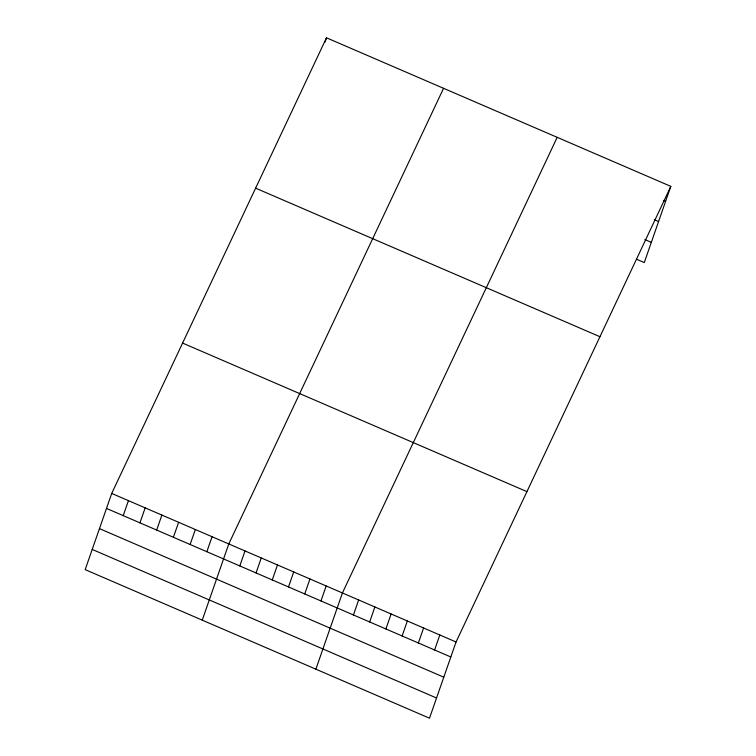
<?xml version="1.0" encoding="UTF-8"?>
<svg xmlns="http://www.w3.org/2000/svg" width="756" height="756" viewBox="0 0 756 756"><rect width="100%" height="100%" fill="white"/><g stroke="black" fill="none" stroke-linecap="round" stroke-linejoin="round"><path stroke-width="1.13" d="M111.718 493.432L85.182 569.637L429.502 718.2L456.048 641.995L670.818 186.363L326.498 37.8L111.718 493.432L456.048 641.995M123.219 515.639L128.444 500.642M139.945 522.85L145.171 507.862M325.004 42.081L326.498 37.8M156.672 530.069L161.888 515.082M173.398 537.28L178.614 522.292M190.125 544.5L195.341 529.512M206.842 551.719L212.067 536.722M202.249 620.147L228.784 543.942L443.564 88.31M239.803 565.932L245.02 550.944M256.038 572.935L261.255 557.947M272.264 579.947L277.49 564.949M288.499 586.949L293.715 571.961M304.734 593.951L309.951 578.964M320.96 600.954L326.186 585.966M315.876 669.173L342.421 592.969L557.191 137.337M353.43 614.959L358.646 599.971M369.665 621.961L374.881 606.973M385.891 628.973L391.117 613.985M402.126 635.976L407.342 620.988M418.361 642.978L423.577 627.99M434.596 649.98L439.812 634.993M670.818 186.363L644.282 262.568L636.703 259.299M663.437 200.425L665.601 201.351M654.233 219.684L658.561 221.555M644.821 239.567L651.313 242.374M255.613 188.159L599.943 336.722M182.593 343.073L526.923 491.636M106.501 508.419L450.822 656.983M99.461 528.624L443.791 677.187M92.213 549.432L436.543 697.996"/></g></svg>
